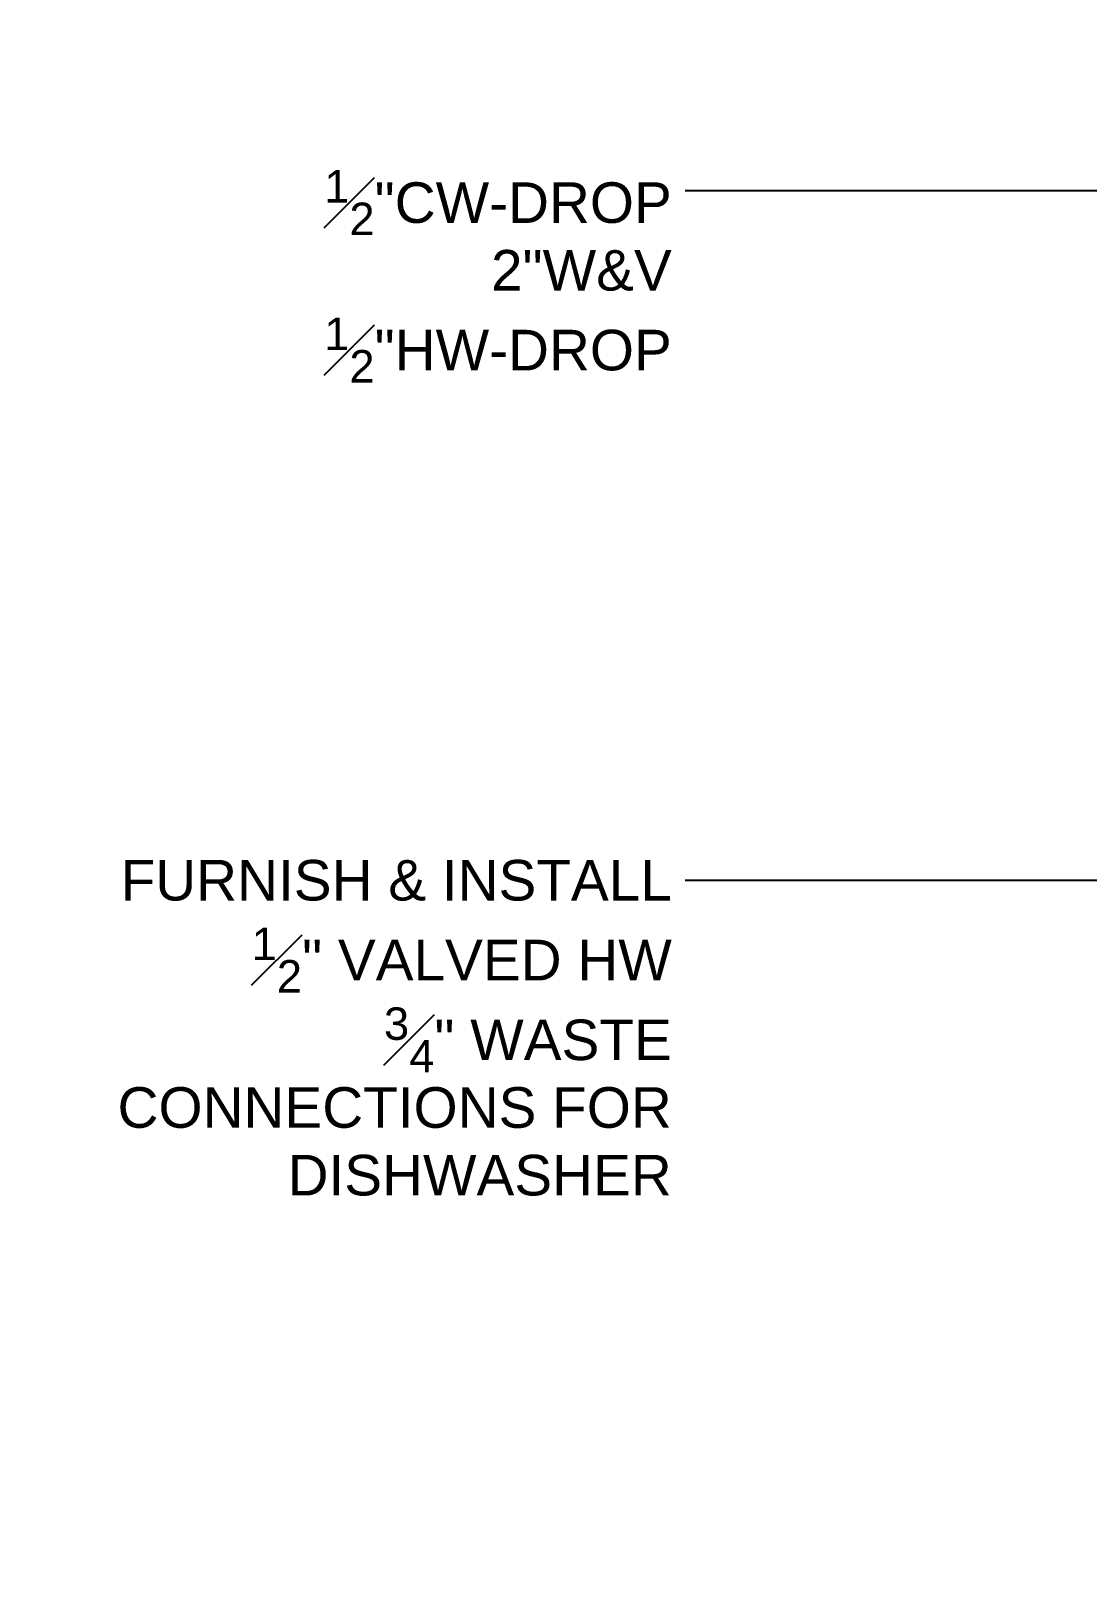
# Model space of a CAD drawing. Extents: x 2104 to 16979, y 4026 to 5124.
# Drawn here: x 7219 to 7336.1, y 4362.7 to 4535.7 of the extents above; entities that cross this region are included whole.
import ezdxf
from ezdxf import colors
from ezdxf.entities.mleader import LeaderData, LeaderLine
from ezdxf.math import Vec2, Vec3

# ---------------------------------------------------------------- set-up
doc = ezdxf.new("R2010")
doc.units = 0
doc.header["$LTSCALE"] = 18
doc.header["$MEASUREMENT"] = 0
doc.layers.add('G-ANNO-TEXT', color=70, linetype='Continuous')
doc.styles.add('Arial', font='arial.ttf')

msp = doc.modelspace()

# ---------------------------------------------------------------- leaders
at = {"layer": 'G-ANNO-TEXT'}
ml = msp.add_multileader_mtext('Standard', dxfattribs=at)
ml.set_content('\\pxt1;FURNISH 18"x18" RATED ACCESS PANEL TO BE INSTALLED BY GENERAL CONTRACTOR', color=256, style='Arial')
ml.set_leader_properties(color=256, linetype='ByLayer', lineweight=-1)
ml.build(insert=Vec2(0, 0))
ml.multileader.update_dxf_attribs({"has_dogleg": 0, "dogleg_length": 0.125, "arrow_head_size": 6, "scale": 48})
ctx = ml.context
ctx.base_point, ctx.scale, ctx.char_height, ctx.arrow_head_size, ctx.landing_gap_size, ctx.plane_origin = Vec3(9371.951909959073, 4435.5), 48, 4.5, 6, 1.5, Vec3(9591, 4564.5)
ctx.text_align_type = 2
notes = []
notes.append((ctx, [(0, (1, 1, 0), (9451.5, 4435.5), (-1, 0), 6, [(0, [(9591, 4564.5), (9468, 4435.5)], 0, [])])]))
ctx.mtext.insert, ctx.mtext.width, ctx.mtext.alignment, ctx.mtext.flow_direction = Vec3(9444, 4437.788369713506), 73.29696435219012, 3, 5
ml = msp.add_multileader_mtext('Standard', dxfattribs=at)
ml.set_content('\\A1;{\\H0.8x;\\S1#2;}"CW-DROP\\P2"W&V\\P{\\H0.8x;\\S1#2;}"HW-DROP', color=256, style='Arial')
ml.set_leader_properties(color=256, linetype='ByLayer', lineweight=-1)
ml.build(insert=Vec2(0, 0))
ml.multileader.update_dxf_attribs({"has_dogleg": 0, "dogleg_length": 0.125, "arrow_head_size": 6, "scale": 48})
ctx = ml.context
ctx.base_point, ctx.scale, ctx.char_height, ctx.arrow_head_size, ctx.landing_gap_size, ctx.plane_origin = Vec3(7250.660914051842, 4518), 48, 4.5, 6, 1.5, Vec3(7365, 4506)
ctx.text_align_type = 2
notes.append((ctx, [(0, (1, 1, 0), (7297.5, 4518), (-1, 0), 6, [(0, [(7365, 4506), (7353, 4518)], 0, [])])]))
ctx.mtext.insert, ctx.mtext.alignment, ctx.mtext.flow_direction = Vec3(7290, 4520.288369713506), 3, 5
ml = msp.add_multileader_mtext('Standard', dxfattribs=at)
ml.set_content('\\A1;FURNISH & INSTALL \\P{\\H0.8x;\\S1#2;}" VALVED HW \\P{\\H0.8x;\\S3#4;}" WASTE \\PCONNECTIONS FOR \\PDISHWASHER', color=256, style='Arial')
ml.set_leader_properties(color=256, linetype='ByLayer', lineweight=-1)
ml.build(insert=Vec2(0, 0))
ml.multileader.update_dxf_attribs({"has_dogleg": 0, "dogleg_length": 0.125, "arrow_head_size": 6, "scale": 48})
ctx = ml.context
ctx.base_point, ctx.scale, ctx.char_height, ctx.arrow_head_size, ctx.landing_gap_size, ctx.plane_origin = Vec3(7227.424624829468, 4441.5), 48, 4.5, 6, 1.5, Vec3(7410, 4477.5)
ctx.text_align_type = 2
notes.append((ctx, [(0, (1, 1, 0), (7297.5, 4441.5), (-1, 0), 6, [(0, [(7410, 4477.5), (7374, 4441.5)], 0, [])])]))
ctx.mtext.insert, ctx.mtext.alignment, ctx.mtext.flow_direction = Vec3(7290, 4443.788369713506), 3, 5
ml = msp.add_multileader_mtext('Standard', dxfattribs=at)
ml.set_content('\\pxt1;FURNISH 18"x18" RATED ACCESS PANEL TO BE INSTALLED BY GENERAL CONTRACTOR', color=256, style='Arial')
ml.set_leader_properties(color=256, linetype='ByLayer', lineweight=-1)
ml.build(insert=Vec2(0, 0))
ml.multileader.update_dxf_attribs({"has_dogleg": 0, "dogleg_length": 0.125, "arrow_head_size": 6, "scale": 48})
ctx = ml.context
ctx.base_point, ctx.scale, ctx.char_height, ctx.arrow_head_size, ctx.landing_gap_size, ctx.plane_origin = Vec3(8103.915757162346, 4443), 48, 4.5, 6, 1.5, Vec3(8257.5, 4408.5)
ctx.text_align_type = 2
notes.append((ctx, [(0, (1, 1, 0), (8214, 4443), (-1, 0), 6, [(0, [(8257.5, 4408.5), (8223, 4443)], 0, [])])]))
ctx.mtext.insert, ctx.mtext.width, ctx.mtext.alignment, ctx.mtext.flow_direction = Vec3(8206.5, 4445.288369713506), 112.6327024756683, 3, 5
for ctx, leaders in notes:
    for number, flags, end, landing, length, lines in leaders:
        leader = LeaderData()
        leader.index, (leader.has_last_leader_line, leader.has_dogleg_vector, leader.attachment_direction) = number, flags
        leader.last_leader_point, leader.dogleg_vector, leader.dogleg_length = Vec3(end), Vec3(landing), length
        for number, points, colour, breaks in lines:
            line = LeaderLine()
            line.index, line.vertices, line.color, line.breaks = number, Vec3.list(points), colors.encode_raw_color(colour), breaks
            leader.lines.append(line)
        ctx.leaders.append(leader)

doc.saveas('drawing.dxf')
